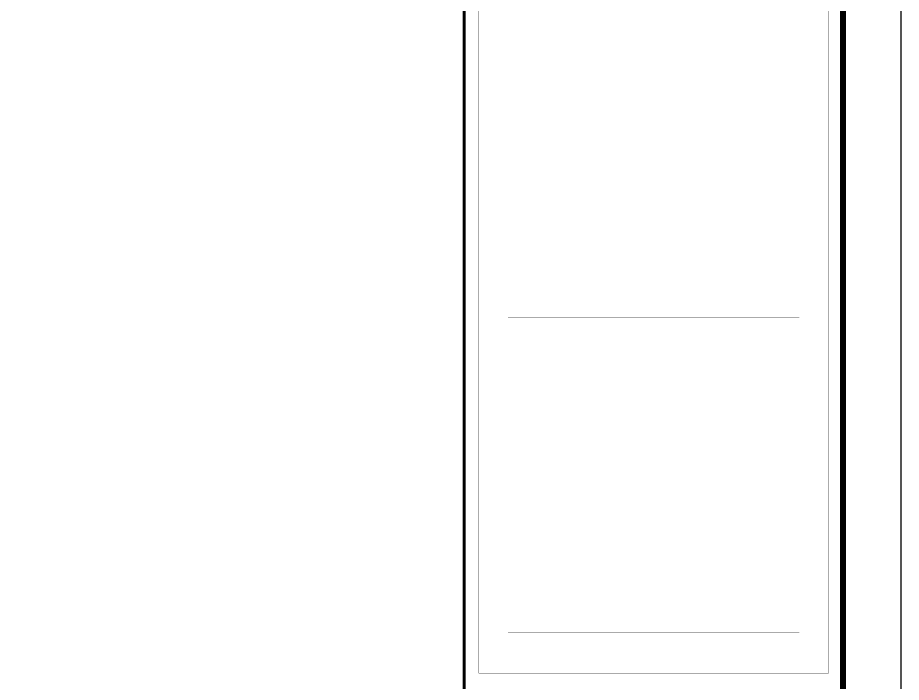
# Model space of a CAD drawing. Extents: x 115799 to 952918, y -190076 to 200966.
# Drawn here: x 467728 to 475310, y 32369 to 38070 of the extents above; entities that cross this region are included whole.
import ezdxf
from ezdxf.enums import TextEntityAlignment as Align

# ---------------------------------------------------------------- set-up
doc = ezdxf.new("R2010")
doc.units = 0
doc.header["$LTSCALE"] = 1000
doc.header["$MEASUREMENT"] = 0
for name, color, linetype in [('00-图签', 7, 'Continuous'), ('00-图签签名_10', 10, 'Continuous'), ('SHEET_LINE', 6, 'Continuous')]:
    doc.layers.add(name, color=color, linetype=linetype)
doc.styles.add('A0-建筑图签$0$hwxh', font='STXIHEI.TTF')

# ---------------------------------------------------------------- blocks, each defined once
blk = doc.blocks.new('图签-A1')
at = {"layer": 'SHEET_LINE', "const_width": 0.5}
blk.add_lwpolyline([(-65, -0.1653651263004576), (0, -0.1653651263004576), (-9.094947017729282e-13, 512.3346348736995), (-65.00000000000091, 512.3346348736995)], close=True, dxfattribs=at)
at = {"layer": 'SHEET_LINE', "const_width": 0.04999999999999995}
for points in [[(-62.50000000000091, 416.4355420853271), (-62.50000000000091, 239.4089428585758)], [(-62.50000000000091, 239.4089428585758), (-2.500000000000909, 239.4089428585758), (-2.500000000000909, 416.4355420853271)], [(-57.50000000000091, 349.9429909184719), (-7.500000000000909, 349.9429909184719)], [(-57.50000000000091, 300.4086402999565), (-7.500000000000909, 300.4086402999565)], [(-57.50000000000091, 246.4355420853281), (-7.500000000000909, 246.4355420853281)], [(-62.50000000000091, 239.4089428585758), (-2.500000000000909, 239.4089428585758)]]:
    blk.add_lwpolyline(points, dxfattribs=at)
at = {"layer": '00-图签签名_10', "style": 'A0-建筑图签$0$hwxh'}
for tag, p in [('曲佰忠', (-28.75773944549064, 153.5416569594063)), ('郭艳霞', (-28.75773944549064, 146.0416569594063)), ('关宝凤', (-28.75773944549064, 131.0416569594063)), ('李杰', (-28.75773944549064, 116.0416569594063)), ('李杰', (-28.75773944549064, 108.5416569594063))]:
    blk.add_attdef(tag, text='', height=2.299999999999999, dxfattribs=at).set_placement(p, align=Align.TOP_CENTER)

msp = doc.modelspace()

# ---------------------------------------------------------------- linework, layer by layer
at = {"layer": '00-图签'}
msp.add_lwpolyline([(475310.5, 19976), (475310.5, 49676), (433260.5, 49684.26825631503), (433260.5, 19984.26825631503)], close=True, dxfattribs=at)
at = {"layer": '00-图签', "const_width": 50}
msp.add_lwpolyline([(474810.5, 20476), (474810.5, 49176), (434510.5, 49184.26825631503), (434510.5, 20484.26825631503)], close=True, dxfattribs=at)

# ---------------------------------------------------------------- block references
at = {"xscale": 50, "yscale": 50, "zscale": 50}
msp.add_blockref('图签-A1', (474810.5, 20476), dxfattribs=at)

doc.saveas('drawing.dxf')
